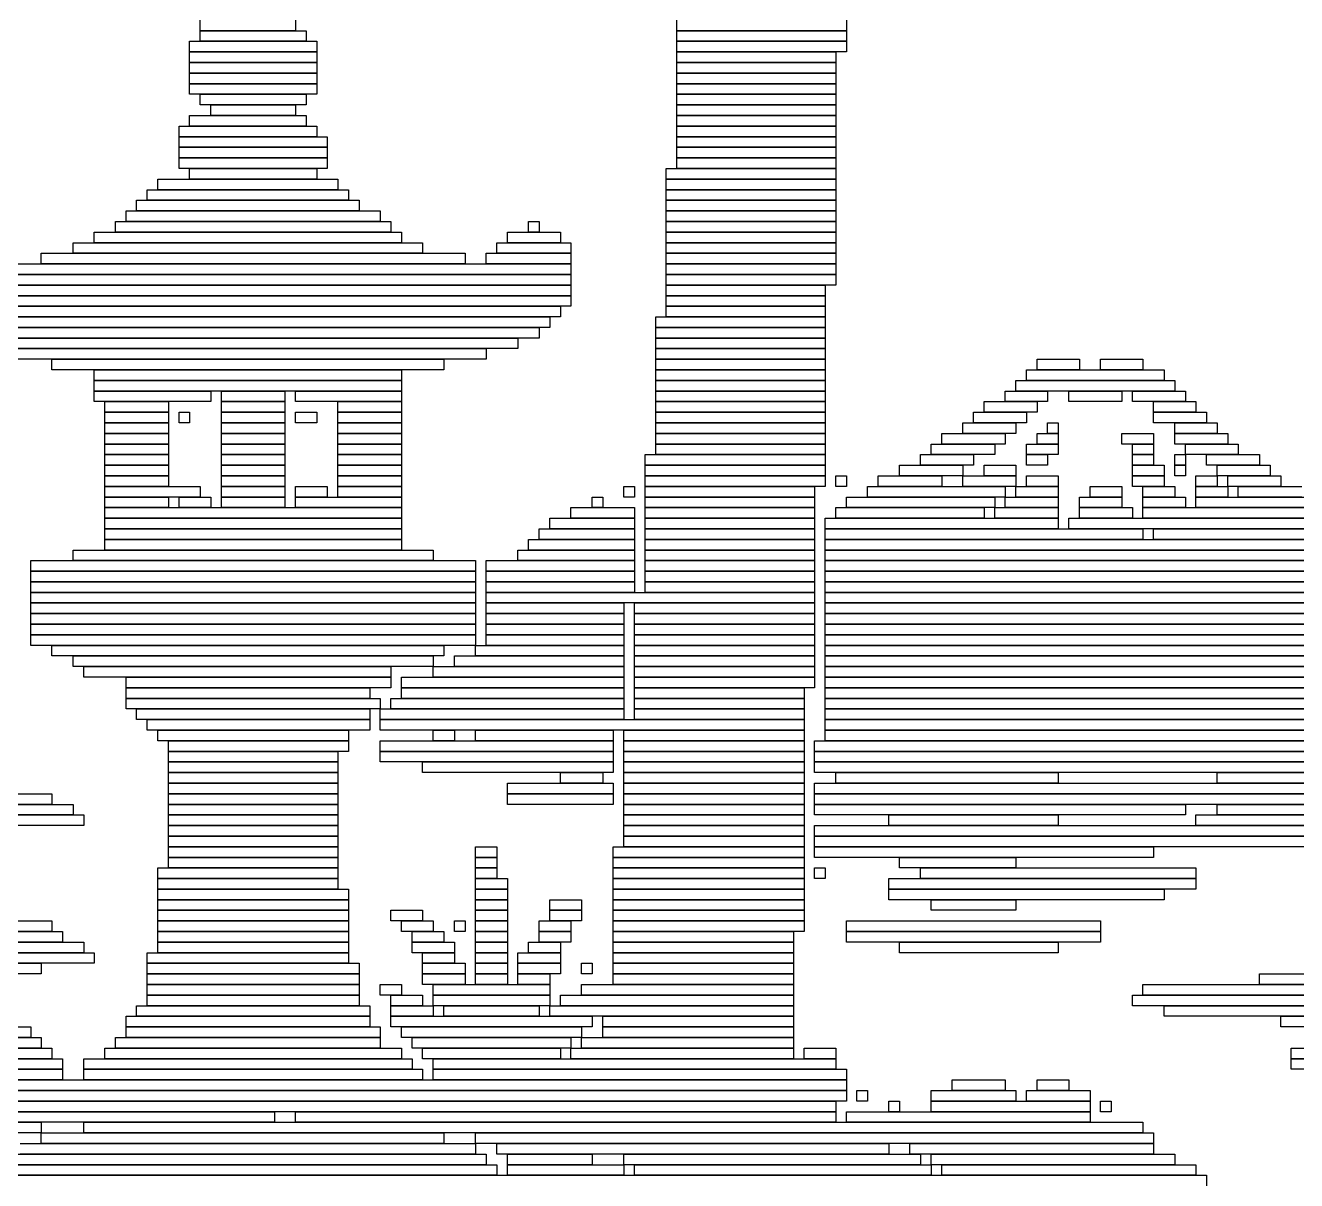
# Model space of a CAD drawing. Extents: x 39 to 985, y 65 to 958.
# Drawn here: x 146.5 to 266.5, y 210.5 to 319.5 of the extents above; entities that cross this region are included whole.
import ezdxf

# ---------------------------------------------------------------- set-up
doc = ezdxf.new("R2010")
doc.units = 0

msp = doc.modelspace()

# ---------------------------------------------------------------- linework, layer by layer
for p, q in [((163, 319), (163, 320)), ((172, 320), (172, 319)), ((208, 319), (208, 320)), ((224, 320), (224, 319)), ((162, 318), (174, 318)), ((162, 317), (162, 318)), ((172, 319), (163, 319)), ((163, 319), (173, 319)), ((163, 318), (163, 319)), ((173, 318), (163, 318)), ((173, 319), (173, 318)), ((174, 318), (174, 317)), ((224, 319), (208, 319)), ((208, 319), (224, 319)), ((208, 318), (208, 319)), ((224, 318), (208, 318)), ((208, 318), (224, 318)), ((208, 317), (208, 318)), ((224, 319), (224, 318)), ((224, 318), (224, 317)), ((174, 317), (162, 317)), ((162, 317), (174, 317)), ((162, 316), (162, 317)), ((174, 317), (174, 316)), ((224, 317), (208, 317)), ((208, 317), (223, 317)), ((208, 316), (208, 317)), ((223, 317), (223, 316)), ((174, 316), (162, 316)), ((162, 316), (174, 316)), ((162, 315), (162, 316)), ((174, 316), (174, 315)), ((223, 316), (208, 316)), ((208, 316), (223, 316)), ((208, 315), (208, 316)), ((223, 316), (223, 315)), ((174, 315), (162, 315)), ((162, 315), (174, 315)), ((162, 314), (162, 315)), ((174, 315), (174, 314)), ((223, 315), (208, 315)), ((208, 315), (223, 315)), ((208, 314), (208, 315)), ((223, 315), (223, 314)), ((174, 314), (162, 314)), ((162, 314), (174, 314)), ((162, 313), (162, 314)), ((174, 314), (174, 313)), ((223, 314), (208, 314)), ((208, 314), (223, 314)), ((208, 313), (208, 314)), ((223, 314), (223, 313)), ((174, 313), (162, 313)), ((163, 313), (173, 313)), ((163, 312), (163, 313)), ((173, 312), (163, 312)), ((164, 312), (172, 312)), ((164, 311), (164, 312)), ((172, 312), (172, 311)), ((173, 313), (173, 312)), ((223, 313), (208, 313)), ((208, 313), (223, 313)), ((208, 312), (208, 313)), ((223, 312), (208, 312)), ((208, 312), (223, 312)), ((208, 311), (208, 312)), ((223, 313), (223, 312)), ((223, 312), (223, 311)), ((162, 311), (173, 311)), ((162, 310), (162, 311)), ((172, 311), (164, 311)), ((173, 311), (173, 310)), ((223, 311), (208, 311)), ((208, 311), (223, 311)), ((208, 310), (208, 311)), ((223, 311), (223, 310)), ((161, 310), (174, 310)), ((161, 309), (161, 310)), ((173, 310), (162, 310)), ((174, 310), (174, 309)), ((223, 310), (208, 310)), ((208, 310), (223, 310)), ((208, 309), (208, 310)), ((223, 310), (223, 309)), ((174, 309), (161, 309)), ((161, 309), (175, 309)), ((161, 308), (161, 309)), ((175, 309), (175, 308)), ((223, 309), (208, 309)), ((208, 309), (223, 309)), ((208, 308), (208, 309)), ((223, 309), (223, 308)), ((175, 308), (161, 308)), ((161, 308), (175, 308)), ((161, 307), (161, 308)), ((175, 308), (175, 307)), ((223, 308), (208, 308)), ((208, 308), (223, 308)), ((208, 307), (208, 308)), ((223, 308), (223, 307)), ((175, 307), (161, 307)), ((161, 307), (175, 307)), ((161, 306), (161, 307)), ((175, 306), (161, 306)), ((162, 306), (174, 306)), ((162, 305), (162, 306)), ((174, 306), (174, 305)), ((175, 307), (175, 306)), ((207, 306), (223, 306)), ((207, 305), (207, 306)), ((223, 307), (208, 307)), ((208, 307), (223, 307)), ((208, 306), (208, 307)), ((223, 306), (208, 306)), ((223, 307), (223, 306)), ((223, 306), (223, 305)), ((159, 305), (176, 305)), ((159, 304), (159, 305)), ((174, 305), (162, 305)), ((176, 305), (176, 304)), ((223, 305), (207, 305)), ((207, 305), (223, 305)), ((207, 304), (207, 305)), ((223, 305), (223, 304)), ((158, 304), (177, 304)), ((158, 303), (158, 304)), ((176, 304), (159, 304)), ((177, 304), (177, 303)), ((223, 304), (207, 304)), ((207, 304), (223, 304)), ((207, 303), (207, 304)), ((223, 304), (223, 303)), ((157, 303), (178, 303)), ((157, 302), (157, 303)), ((177, 303), (158, 303)), ((178, 303), (178, 302)), ((223, 303), (207, 303)), ((207, 303), (223, 303)), ((207, 302), (207, 303)), ((223, 303), (223, 302)), ((156, 302), (180, 302)), ((156, 301), (156, 302)), ((178, 302), (157, 302)), ((180, 302), (180, 301)), ((223, 302), (207, 302)), ((207, 302), (223, 302)), ((207, 301), (207, 302)), ((223, 302), (223, 301)), ((153, 300), (182, 300)), ((153, 299), (153, 300)), ((155, 301), (181, 301)), ((155, 300), (155, 301)), ((181, 300), (155, 300)), ((180, 301), (156, 301)), ((181, 301), (181, 300)), ((182, 300), (182, 299)), ((192, 300), (197, 300)), ((192, 299), (192, 300)), ((194, 301), (195, 301)), ((194, 300), (194, 301)), ((195, 300), (194, 300)), ((195, 301), (195, 300)), ((197, 300), (197, 299)), ((223, 301), (207, 301)), ((207, 301), (223, 301)), ((207, 300), (207, 301)), ((223, 300), (207, 300)), ((207, 300), (223, 300)), ((207, 299), (207, 300)), ((223, 301), (223, 300)), ((223, 300), (223, 299)), ((151, 299), (184, 299)), ((151, 298), (151, 299)), ((182, 299), (153, 299)), ((184, 299), (184, 298)), ((191, 299), (198, 299)), ((191, 298), (191, 299)), ((197, 299), (192, 299)), ((198, 299), (198, 298)), ((223, 299), (207, 299)), ((207, 299), (223, 299)), ((207, 298), (207, 299)), ((223, 299), (223, 298)), ((148, 298), (188, 298)), ((148, 297), (148, 298)), ((184, 298), (151, 298)), ((188, 298), (188, 297)), ((190, 298), (198, 298)), ((190, 297), (190, 298)), ((198, 298), (191, 298)), ((198, 298), (198, 297)), ((223, 298), (207, 298)), ((207, 298), (223, 298)), ((207, 297), (207, 298)), ((223, 298), (223, 297)), ((137, 297), (198, 297)), ((188, 297), (148, 297)), ((198, 297), (190, 297)), ((198, 297), (198, 296)), ((223, 297), (207, 297)), ((207, 297), (223, 297)), ((207, 296), (207, 297)), ((223, 297), (223, 296)), ((198, 296), (137, 296)), ((137, 296), (198, 296)), ((198, 296), (198, 295)), ((223, 296), (207, 296)), ((207, 296), (223, 296)), ((207, 295), (207, 296)), ((223, 296), (223, 295)), ((198, 295), (137, 295)), ((138, 295), (198, 295)), ((198, 294), (138, 294)), ((138, 294), (198, 294)), ((198, 295), (198, 294)), ((198, 294), (198, 293)), ((223, 295), (207, 295)), ((207, 295), (222, 295)), ((207, 294), (207, 295)), ((222, 294), (207, 294)), ((207, 294), (222, 294)), ((207, 293), (207, 294)), ((222, 295), (222, 294)), ((222, 294), (222, 293)), ((198, 293), (138, 293)), ((138, 293), (197, 293)), ((197, 293), (197, 292)), ((222, 293), (207, 293)), ((207, 293), (222, 293)), ((207, 292), (207, 293)), ((222, 293), (222, 292)), ((197, 292), (138, 292)), ((139, 292), (196, 292)), ((196, 292), (196, 291)), ((206, 292), (222, 292)), ((206, 291), (206, 292)), ((222, 292), (207, 292)), ((222, 292), (222, 291)), ((196, 291), (139, 291)), ((140, 291), (195, 291)), ((195, 291), (195, 290)), ((222, 291), (206, 291)), ((206, 291), (222, 291)), ((206, 290), (206, 291)), ((222, 291), (222, 290)), ((195, 290), (140, 290)), ((142, 290), (193, 290)), ((193, 290), (193, 289)), ((222, 290), (206, 290)), ((206, 290), (222, 290)), ((206, 289), (206, 290)), ((222, 290), (222, 289)), ((193, 289), (142, 289)), ((144, 289), (190, 289)), ((190, 288), (144, 288)), ((149, 288), (186, 288)), ((149, 287), (149, 288)), ((186, 288), (186, 287)), ((190, 289), (190, 288)), ((222, 289), (206, 289)), ((206, 289), (222, 289)), ((206, 288), (206, 289)), ((222, 288), (206, 288)), ((206, 288), (222, 288)), ((206, 287), (206, 288)), ((222, 289), (222, 288)), ((222, 288), (222, 287)), ((242, 288), (246, 288)), ((242, 287), (242, 288)), ((246, 288), (246, 287)), ((248, 288), (252, 288)), ((248, 287), (248, 288)), ((252, 288), (252, 287)), ((186, 287), (149, 287)), ((153, 287), (182, 287)), ((153, 286), (153, 287)), ((182, 287), (182, 286)), ((222, 287), (206, 287)), ((206, 287), (222, 287)), ((206, 286), (206, 287)), ((222, 287), (222, 286)), ((241, 287), (254, 287)), ((241, 286), (241, 287)), ((246, 287), (242, 287)), ((252, 287), (248, 287)), ((254, 287), (254, 286)), ((182, 286), (153, 286)), ((153, 286), (182, 286)), ((153, 285), (153, 286)), ((182, 286), (182, 285)), ((222, 286), (206, 286)), ((206, 286), (222, 286)), ((206, 285), (206, 286)), ((222, 286), (222, 285)), ((240, 286), (255, 286)), ((240, 285), (240, 286)), ((254, 286), (241, 286)), ((255, 286), (255, 285)), ((182, 285), (153, 285)), ((153, 285), (164, 285)), ((153, 284), (153, 285)), ((164, 285), (164, 284)), ((165, 285), (171, 285)), ((165, 284), (165, 285)), ((171, 285), (171, 284)), ((172, 285), (182, 285)), ((172, 284), (172, 285)), ((182, 285), (182, 284)), ((222, 285), (206, 285)), ((206, 285), (222, 285)), ((206, 284), (206, 285)), ((222, 285), (222, 284)), ((239, 285), (243, 285)), ((239, 284), (239, 285)), ((255, 285), (240, 285)), ((243, 285), (243, 284)), ((245, 285), (250, 285)), ((245, 284), (245, 285)), ((250, 285), (250, 284)), ((251, 285), (256, 285)), ((251, 284), (251, 285)), ((256, 285), (256, 284)), ((164, 284), (153, 284)), ((154, 284), (160, 284)), ((154, 283), (154, 284)), ((160, 284), (160, 283)), ((171, 284), (165, 284)), ((165, 284), (171, 284)), ((165, 283), (165, 284)), ((171, 284), (171, 283)), ((182, 284), (172, 284)), ((176, 284), (182, 284)), ((176, 283), (176, 284)), ((182, 284), (182, 283)), ((222, 284), (206, 284)), ((206, 284), (222, 284)), ((206, 283), (206, 284)), ((222, 284), (222, 283)), ((237, 284), (242, 284)), ((237, 283), (237, 284)), ((243, 284), (239, 284)), ((242, 284), (242, 283)), ((250, 284), (245, 284)), ((256, 284), (251, 284)), ((253, 284), (257, 284)), ((253, 283), (253, 284)), ((257, 284), (257, 283)), ((160, 283), (154, 283)), ((154, 283), (160, 283)), ((154, 282), (154, 283)), ((160, 282), (154, 282)), ((154, 282), (160, 282)), ((154, 281), (154, 282)), ((160, 283), (160, 282)), ((160, 282), (160, 281)), ((161, 283), (162, 283)), ((161, 282), (161, 283)), ((162, 282), (161, 282)), ((162, 283), (162, 282)), ((171, 283), (165, 283)), ((165, 283), (171, 283)), ((165, 282), (165, 283)), ((171, 282), (165, 282)), ((165, 282), (171, 282)), ((165, 281), (165, 282)), ((171, 283), (171, 282)), ((171, 282), (171, 281)), ((172, 283), (174, 283)), ((172, 282), (172, 283)), ((174, 282), (172, 282)), ((174, 283), (174, 282)), ((182, 283), (176, 283)), ((176, 283), (182, 283)), ((176, 282), (176, 283)), ((182, 282), (176, 282)), ((176, 282), (182, 282)), ((176, 281), (176, 282)), ((182, 283), (182, 282)), ((182, 282), (182, 281)), ((222, 283), (206, 283)), ((206, 283), (222, 283)), ((206, 282), (206, 283)), ((222, 282), (206, 282)), ((206, 282), (222, 282)), ((206, 281), (206, 282)), ((222, 283), (222, 282)), ((222, 282), (222, 281)), ((235, 282), (240, 282)), ((235, 281), (235, 282)), ((236, 283), (241, 283)), ((236, 282), (236, 283)), ((241, 282), (236, 282)), ((242, 283), (237, 283)), ((240, 282), (240, 281)), ((241, 283), (241, 282)), ((243, 282), (244, 282)), ((243, 281), (243, 282)), ((244, 282), (244, 281)), ((257, 283), (253, 283)), ((253, 283), (258, 283)), ((253, 282), (253, 283)), ((258, 282), (253, 282)), ((255, 282), (259, 282)), ((255, 281), (255, 282)), ((258, 283), (258, 282)), ((259, 282), (259, 281)), ((160, 281), (154, 281)), ((154, 281), (160, 281)), ((154, 280), (154, 281)), ((160, 281), (160, 280)), ((171, 281), (165, 281)), ((165, 281), (171, 281)), ((165, 280), (165, 281)), ((171, 281), (171, 280)), ((182, 281), (176, 281)), ((176, 281), (182, 281)), ((176, 280), (176, 281)), ((182, 281), (182, 280)), ((222, 281), (206, 281)), ((206, 281), (222, 281)), ((206, 280), (206, 281)), ((222, 281), (222, 280)), ((233, 281), (239, 281)), ((233, 280), (233, 281)), ((240, 281), (235, 281)), ((239, 281), (239, 280)), ((242, 281), (244, 281)), ((242, 280), (242, 281)), ((244, 281), (243, 281)), ((244, 281), (244, 280)), ((250, 281), (253, 281)), ((250, 280), (250, 281)), ((253, 281), (253, 280)), ((259, 281), (255, 281)), ((255, 281), (260, 281)), ((255, 280), (255, 281)), ((260, 281), (260, 280)), ((160, 280), (154, 280)), ((154, 280), (160, 280)), ((154, 279), (154, 280)), ((160, 280), (160, 279)), ((171, 280), (165, 280)), ((165, 280), (171, 280)), ((165, 279), (165, 280)), ((171, 280), (171, 279)), ((182, 280), (176, 280)), ((176, 280), (182, 280)), ((176, 279), (176, 280)), ((182, 280), (182, 279)), ((222, 280), (206, 280)), ((206, 280), (222, 280)), ((206, 279), (206, 280)), ((222, 280), (222, 279)), ((232, 280), (238, 280)), ((232, 279), (232, 280)), ((239, 280), (233, 280)), ((238, 280), (238, 279)), ((241, 280), (244, 280)), ((241, 279), (241, 280)), ((244, 280), (242, 280)), ((244, 280), (244, 279)), ((253, 280), (250, 280)), ((251, 280), (253, 280)), ((251, 279), (251, 280)), ((253, 280), (253, 279)), ((260, 280), (255, 280)), ((256, 280), (261, 280)), ((256, 279), (256, 280)), ((261, 280), (261, 279)), ((160, 279), (154, 279)), ((154, 279), (160, 279)), ((154, 278), (154, 279)), ((160, 279), (160, 278)), ((171, 279), (165, 279)), ((165, 279), (171, 279)), ((165, 278), (165, 279)), ((171, 279), (171, 278)), ((182, 279), (176, 279)), ((176, 279), (182, 279)), ((176, 278), (176, 279)), ((182, 279), (182, 278)), ((205, 279), (222, 279)), ((205, 278), (205, 279)), ((222, 279), (206, 279)), ((222, 279), (222, 278)), ((231, 279), (236, 279)), ((231, 278), (231, 279)), ((238, 279), (232, 279)), ((236, 279), (236, 278)), ((244, 279), (241, 279)), ((241, 279), (243, 279)), ((241, 278), (241, 279)), ((243, 279), (243, 278)), ((253, 279), (251, 279)), ((251, 279), (253, 279)), ((251, 278), (251, 279)), ((253, 279), (253, 278)), ((255, 279), (256, 279)), ((255, 278), (255, 279)), ((261, 279), (256, 279)), ((256, 279), (256, 278)), ((258, 279), (263, 279)), ((258, 278), (258, 279)), ((263, 279), (263, 278)), ((160, 278), (154, 278)), ((154, 278), (160, 278)), ((154, 277), (154, 278)), ((160, 278), (160, 277)), ((171, 278), (165, 278)), ((165, 278), (171, 278)), ((165, 277), (165, 278)), ((171, 278), (171, 277)), ((182, 278), (176, 278)), ((176, 278), (182, 278)), ((176, 277), (176, 278)), ((182, 278), (182, 277)), ((222, 278), (205, 278)), ((205, 278), (222, 278)), ((205, 277), (205, 278)), ((222, 278), (222, 277)), ((229, 278), (235, 278)), ((229, 277), (229, 278)), ((236, 278), (231, 278)), ((235, 278), (235, 277)), ((237, 278), (240, 278)), ((237, 277), (237, 278)), ((240, 278), (240, 277)), ((243, 278), (241, 278)), ((253, 278), (251, 278)), ((251, 278), (254, 278)), ((251, 277), (251, 278)), ((254, 278), (254, 277)), ((256, 278), (255, 278)), ((255, 278), (256, 278)), ((255, 277), (255, 278)), ((256, 278), (256, 277)), ((263, 278), (258, 278)), ((259, 278), (264, 278)), ((259, 277), (259, 278)), ((264, 278), (264, 277)), ((160, 277), (154, 277)), ((154, 277), (160, 277)), ((154, 276), (154, 277)), ((160, 276), (154, 276)), ((154, 276), (163, 276)), ((154, 275), (154, 276)), ((160, 277), (160, 276)), ((163, 276), (163, 275)), ((171, 277), (165, 277)), ((165, 277), (171, 277)), ((165, 276), (165, 277)), ((171, 276), (165, 276)), ((165, 276), (171, 276)), ((165, 275), (165, 276)), ((171, 277), (171, 276)), ((171, 276), (171, 275)), ((172, 276), (175, 276)), ((172, 275), (172, 276)), ((175, 276), (175, 275)), ((182, 277), (176, 277)), ((176, 277), (182, 277)), ((176, 276), (176, 277)), ((182, 276), (176, 276)), ((176, 276), (182, 276)), ((176, 275), (176, 276)), ((182, 277), (182, 276)), ((182, 276), (182, 275)), ((203, 276), (204, 276)), ((203, 275), (203, 276)), ((204, 276), (204, 275)), ((222, 277), (205, 277)), ((205, 277), (222, 277)), ((205, 276), (205, 277)), ((222, 276), (205, 276)), ((205, 276), (221, 276)), ((205, 275), (205, 276)), ((221, 276), (221, 275)), ((222, 277), (222, 276)), ((223, 277), (224, 277)), ((223, 276), (223, 277)), ((224, 276), (223, 276)), ((224, 277), (224, 276)), ((226, 276), (239, 276)), ((226, 275), (226, 276)), ((227, 277), (233, 277)), ((227, 276), (227, 277)), ((233, 276), (227, 276)), ((235, 277), (229, 277)), ((233, 277), (233, 276)), ((235, 277), (240, 277)), ((235, 276), (235, 277)), ((240, 276), (235, 276)), ((240, 277), (237, 277)), ((239, 276), (239, 275)), ((240, 277), (240, 276)), ((240, 276), (244, 276)), ((240, 275), (240, 276)), ((241, 277), (244, 277)), ((241, 276), (241, 277)), ((244, 276), (241, 276)), ((244, 277), (244, 276)), ((244, 276), (244, 275)), ((247, 276), (250, 276)), ((247, 275), (247, 276)), ((250, 276), (250, 275)), ((254, 277), (251, 277)), ((251, 277), (254, 277)), ((251, 276), (251, 277)), ((254, 276), (251, 276)), ((252, 276), (255, 276)), ((252, 275), (252, 276)), ((254, 277), (254, 276)), ((256, 277), (255, 277)), ((255, 276), (255, 275)), ((257, 277), (259, 277)), ((257, 276), (257, 277)), ((259, 276), (257, 276)), ((257, 276), (260, 276)), ((257, 275), (257, 276)), ((264, 277), (259, 277)), ((259, 277), (259, 276)), ((260, 277), (265, 277)), ((260, 276), (260, 277)), ((265, 276), (260, 276)), ((260, 276), (260, 275)), ((261, 276), (267, 276)), ((261, 275), (261, 276)), ((265, 277), (265, 276)), ((163, 275), (154, 275)), ((154, 275), (160, 275)), ((154, 274), (154, 275)), ((160, 275), (160, 274)), ((161, 275), (164, 275)), ((161, 274), (161, 275)), ((164, 275), (164, 274)), ((171, 275), (165, 275)), ((165, 275), (171, 275)), ((165, 274), (165, 275)), ((171, 275), (171, 274)), ((175, 275), (172, 275)), ((172, 275), (182, 275)), ((172, 274), (172, 275)), ((182, 275), (176, 275)), ((182, 275), (182, 274)), ((200, 275), (201, 275)), ((200, 274), (200, 275)), ((201, 275), (201, 274)), ((204, 275), (203, 275)), ((221, 275), (205, 275)), ((205, 275), (221, 275)), ((205, 274), (205, 275)), ((221, 275), (221, 274)), ((224, 275), (238, 275)), ((224, 274), (224, 275)), ((239, 275), (226, 275)), ((238, 275), (238, 274)), ((239, 275), (244, 275)), ((239, 274), (239, 275)), ((244, 275), (240, 275)), ((244, 275), (244, 274)), ((246, 275), (250, 275)), ((246, 274), (246, 275)), ((250, 275), (247, 275)), ((250, 275), (250, 274)), ((255, 275), (252, 275)), ((252, 275), (256, 275)), ((252, 274), (252, 275)), ((256, 275), (256, 274)), ((260, 275), (257, 275)), ((257, 275), (268, 275)), ((257, 274), (257, 275)), ((267, 275), (261, 275)), ((160, 274), (154, 274)), ((154, 274), (182, 274)), ((154, 273), (154, 274)), ((164, 274), (161, 274)), ((171, 274), (165, 274)), ((182, 274), (172, 274)), ((182, 274), (182, 273)), ((198, 274), (204, 274)), ((198, 273), (198, 274)), ((201, 274), (200, 274)), ((204, 274), (204, 273)), ((221, 274), (205, 274)), ((205, 274), (221, 274)), ((205, 273), (205, 274)), ((221, 274), (221, 273)), ((223, 274), (237, 274)), ((223, 273), (223, 274)), ((238, 274), (224, 274)), ((237, 274), (237, 273)), ((238, 274), (244, 274)), ((238, 273), (238, 274)), ((244, 274), (239, 274)), ((244, 274), (244, 273)), ((250, 274), (246, 274)), ((246, 274), (251, 274)), ((246, 273), (246, 274)), ((251, 274), (251, 273)), ((256, 274), (252, 274)), ((252, 274), (269, 274)), ((252, 273), (252, 274)), ((268, 274), (257, 274)), ((182, 273), (154, 273)), ((154, 273), (182, 273)), ((154, 272), (154, 273)), ((182, 273), (182, 272)), ((196, 273), (204, 273)), ((196, 272), (196, 273)), ((204, 273), (198, 273)), ((204, 273), (204, 272)), ((221, 273), (205, 273)), ((205, 273), (221, 273)), ((205, 272), (205, 273)), ((221, 273), (221, 272)), ((222, 273), (244, 273)), ((222, 272), (222, 273)), ((237, 273), (223, 273)), ((244, 273), (238, 273)), ((244, 273), (244, 272)), ((245, 273), (271, 273)), ((245, 272), (245, 273)), ((251, 273), (246, 273)), ((269, 273), (252, 273)), ((182, 272), (154, 272)), ((154, 272), (182, 272)), ((154, 271), (154, 272)), ((182, 272), (182, 271)), ((195, 272), (204, 272)), ((195, 271), (195, 272)), ((204, 272), (196, 272)), ((204, 272), (204, 271)), ((221, 272), (205, 272)), ((205, 272), (221, 272)), ((205, 271), (205, 272)), ((221, 272), (221, 271)), ((244, 272), (222, 272)), ((222, 272), (252, 272)), ((222, 271), (222, 272)), ((271, 272), (245, 272)), ((252, 272), (252, 271)), ((253, 272), (272, 272)), ((253, 271), (253, 272)), ((151, 270), (185, 270)), ((151, 269), (151, 270)), ((182, 271), (154, 271)), ((154, 271), (182, 271)), ((154, 270), (154, 271)), ((182, 270), (154, 270)), ((182, 271), (182, 270)), ((185, 270), (185, 269)), ((193, 270), (204, 270)), ((193, 269), (193, 270)), ((194, 271), (204, 271)), ((194, 270), (194, 271)), ((204, 270), (194, 270)), ((204, 271), (195, 271)), ((204, 271), (204, 270)), ((204, 270), (204, 269)), ((221, 271), (205, 271)), ((205, 271), (221, 271)), ((205, 270), (205, 271)), ((221, 270), (205, 270)), ((205, 270), (221, 270)), ((205, 269), (205, 270)), ((221, 271), (221, 270)), ((221, 270), (221, 269)), ((252, 271), (222, 271)), ((222, 271), (274, 271)), ((222, 270), (222, 271)), ((274, 270), (222, 270)), ((222, 270), (275, 270)), ((222, 269), (222, 270)), ((272, 271), (253, 271)), ((147, 269), (189, 269)), ((147, 268), (147, 269)), ((185, 269), (151, 269)), ((189, 269), (189, 268)), ((190, 269), (204, 269)), ((190, 268), (190, 269)), ((204, 269), (193, 269)), ((204, 269), (204, 268)), ((221, 269), (205, 269)), ((205, 269), (221, 269)), ((205, 268), (205, 269)), ((221, 269), (221, 268)), ((275, 269), (222, 269)), ((222, 269), (290, 269)), ((222, 268), (222, 269)), ((189, 268), (147, 268)), ((147, 268), (189, 268)), ((147, 267), (147, 268)), ((189, 268), (189, 267)), ((204, 268), (190, 268)), ((190, 268), (204, 268)), ((190, 267), (190, 268)), ((204, 268), (204, 267)), ((221, 268), (205, 268)), ((205, 268), (221, 268)), ((205, 267), (205, 268)), ((221, 268), (221, 267)), ((290, 268), (222, 268)), ((222, 268), (278, 268)), ((222, 267), (222, 268)), ((189, 267), (147, 267)), ((147, 267), (189, 267)), ((147, 266), (147, 267)), ((189, 267), (189, 266)), ((204, 267), (190, 267)), ((190, 267), (204, 267)), ((190, 266), (190, 267)), ((204, 267), (204, 266)), ((221, 267), (205, 267)), ((205, 267), (221, 267)), ((205, 266), (205, 267)), ((221, 267), (221, 266)), ((278, 267), (222, 267)), ((222, 267), (280, 267)), ((222, 266), (222, 267)), ((189, 266), (147, 266)), ((147, 266), (189, 266)), ((147, 265), (147, 266)), ((189, 266), (189, 265)), ((204, 266), (190, 266)), ((190, 266), (221, 266)), ((190, 265), (190, 266)), ((221, 266), (205, 266)), ((221, 266), (221, 265)), ((280, 266), (222, 266)), ((222, 266), (282, 266)), ((222, 265), (222, 266)), ((189, 265), (147, 265)), ((147, 265), (189, 265)), ((147, 264), (147, 265)), ((189, 264), (147, 264)), ((147, 264), (189, 264)), ((147, 263), (147, 264)), ((189, 265), (189, 264)), ((189, 264), (189, 263)), ((221, 265), (190, 265)), ((190, 265), (203, 265)), ((190, 264), (190, 265)), ((203, 264), (190, 264)), ((190, 264), (203, 264)), ((190, 263), (190, 264)), ((203, 265), (203, 264)), ((203, 264), (203, 263)), ((204, 265), (221, 265)), ((204, 264), (204, 265)), ((221, 264), (204, 264)), ((204, 264), (221, 264)), ((204, 263), (204, 264)), ((221, 265), (221, 264)), ((221, 264), (221, 263)), ((282, 265), (222, 265)), ((222, 265), (330, 265)), ((222, 264), (222, 265)), ((330, 264), (222, 264)), ((222, 264), (286, 264)), ((222, 263), (222, 264)), ((189, 263), (147, 263)), ((147, 263), (189, 263)), ((147, 262), (147, 263)), ((189, 263), (189, 262)), ((203, 263), (190, 263)), ((190, 263), (203, 263)), ((190, 262), (190, 263)), ((203, 263), (203, 262)), ((221, 263), (204, 263)), ((204, 263), (221, 263)), ((204, 262), (204, 263)), ((221, 263), (221, 262)), ((286, 263), (222, 263)), ((222, 263), (289, 263)), ((222, 262), (222, 263)), ((189, 262), (147, 262)), ((147, 262), (189, 262)), ((147, 261), (147, 262)), ((189, 262), (189, 261)), ((203, 262), (190, 262)), ((190, 262), (203, 262)), ((190, 261), (190, 262)), ((203, 262), (203, 261)), ((221, 262), (204, 262)), ((204, 262), (221, 262)), ((204, 261), (204, 262)), ((221, 262), (221, 261)), ((289, 262), (222, 262)), ((222, 262), (291, 262)), ((222, 261), (222, 262)), ((189, 261), (147, 261)), ((149, 261), (186, 261)), ((149, 260), (149, 261)), ((186, 261), (186, 260)), ((189, 261), (203, 261)), ((189, 260), (189, 261)), ((203, 261), (190, 261)), ((203, 261), (203, 260)), ((221, 261), (204, 261)), ((204, 261), (221, 261)), ((204, 260), (204, 261)), ((221, 261), (221, 260)), ((291, 261), (222, 261)), ((222, 261), (293, 261)), ((222, 260), (222, 261)), ((186, 260), (149, 260)), ((151, 260), (185, 260)), ((151, 259), (151, 260)), ((185, 260), (185, 259)), ((187, 260), (203, 260)), ((187, 259), (187, 260)), ((203, 260), (189, 260)), ((203, 260), (203, 259)), ((221, 260), (204, 260)), ((204, 260), (221, 260)), ((204, 259), (204, 260)), ((221, 260), (221, 259)), ((293, 260), (222, 260)), ((222, 260), (293, 260)), ((222, 259), (222, 260)), ((185, 259), (151, 259)), ((152, 259), (181, 259)), ((152, 258), (152, 259)), ((181, 258), (152, 258)), ((156, 258), (181, 258)), ((156, 257), (156, 258)), ((181, 259), (181, 258)), ((181, 258), (181, 257)), ((182, 258), (203, 258)), ((182, 257), (182, 258)), ((185, 259), (203, 259)), ((185, 258), (185, 259)), ((203, 258), (185, 258)), ((203, 259), (187, 259)), ((203, 259), (203, 258)), ((203, 258), (203, 257)), ((221, 259), (204, 259)), ((204, 259), (221, 259)), ((204, 258), (204, 259)), ((221, 258), (204, 258)), ((204, 258), (221, 258)), ((204, 257), (204, 258)), ((221, 259), (221, 258)), ((221, 258), (221, 257)), ((293, 259), (222, 259)), ((222, 259), (293, 259)), ((222, 258), (222, 259)), ((293, 258), (222, 258)), ((222, 258), (293, 258)), ((222, 257), (222, 258)), ((181, 257), (156, 257)), ((156, 257), (179, 257)), ((156, 256), (156, 257)), ((179, 257), (179, 256)), ((203, 257), (182, 257)), ((182, 257), (203, 257)), ((182, 256), (182, 257)), ((203, 257), (203, 256)), ((221, 257), (204, 257)), ((204, 257), (220, 257)), ((204, 256), (204, 257)), ((220, 257), (220, 256)), ((293, 257), (222, 257)), ((222, 257), (288, 257)), ((222, 256), (222, 257)), ((179, 256), (156, 256)), ((156, 256), (180, 256)), ((156, 255), (156, 256)), ((180, 256), (180, 255)), ((181, 256), (203, 256)), ((181, 255), (181, 256)), ((203, 256), (182, 256)), ((203, 256), (203, 255)), ((220, 256), (204, 256)), ((204, 256), (220, 256)), ((204, 255), (204, 256)), ((220, 256), (220, 255)), ((288, 256), (222, 256)), ((222, 256), (284, 256)), ((222, 255), (222, 256)), ((180, 255), (156, 255)), ((157, 255), (179, 255)), ((157, 254), (157, 255)), ((179, 255), (179, 254)), ((180, 255), (203, 255)), ((180, 254), (180, 255)), ((203, 255), (181, 255)), ((203, 255), (203, 254)), ((220, 255), (204, 255)), ((204, 255), (220, 255)), ((204, 254), (204, 255)), ((220, 255), (220, 254)), ((284, 255), (222, 255)), ((222, 255), (284, 255)), ((222, 254), (222, 255)), ((179, 254), (157, 254)), ((158, 254), (179, 254)), ((158, 253), (158, 254)), ((179, 254), (179, 253)), ((203, 254), (180, 254)), ((180, 254), (220, 254)), ((180, 253), (180, 254)), ((220, 254), (204, 254)), ((220, 254), (220, 253)), ((284, 254), (222, 254)), ((222, 254), (282, 254)), ((222, 253), (222, 254)), ((179, 253), (158, 253)), ((159, 253), (177, 253)), ((159, 252), (159, 253)), ((177, 252), (159, 252)), ((160, 252), (177, 252)), ((160, 251), (160, 252)), ((177, 253), (177, 252)), ((177, 252), (177, 251)), ((220, 253), (180, 253)), ((180, 252), (202, 252)), ((180, 251), (180, 252)), ((185, 253), (187, 253)), ((185, 252), (185, 253)), ((187, 252), (185, 252)), ((187, 253), (187, 252)), ((189, 253), (202, 253)), ((189, 252), (189, 253)), ((202, 252), (189, 252)), ((202, 253), (202, 252)), ((202, 252), (202, 251)), ((203, 253), (220, 253)), ((203, 252), (203, 253)), ((220, 252), (203, 252)), ((203, 252), (220, 252)), ((203, 251), (203, 252)), ((220, 253), (220, 252)), ((220, 252), (220, 251)), ((221, 252), (349, 252)), ((221, 251), (221, 252)), ((282, 253), (222, 253)), ((222, 253), (349, 253)), ((222, 252), (222, 253)), ((349, 252), (222, 252)), ((177, 251), (160, 251)), ((160, 251), (176, 251)), ((160, 250), (160, 251)), ((176, 251), (176, 250)), ((202, 251), (180, 251)), ((180, 251), (202, 251)), ((180, 250), (180, 251)), ((202, 251), (202, 250)), ((220, 251), (203, 251)), ((203, 251), (220, 251)), ((203, 250), (203, 251)), ((220, 251), (220, 250)), ((349, 251), (221, 251)), ((221, 251), (349, 251)), ((221, 250), (221, 251)), ((176, 250), (160, 250)), ((160, 250), (176, 250)), ((160, 249), (160, 250)), ((176, 250), (176, 249)), ((202, 250), (180, 250)), ((184, 250), (202, 250)), ((184, 249), (184, 250)), ((202, 250), (202, 249)), ((220, 250), (203, 250)), ((203, 250), (220, 250)), ((203, 249), (203, 250)), ((220, 250), (220, 249)), ((349, 250), (221, 250)), ((221, 250), (274, 250)), ((221, 249), (221, 250)), ((176, 249), (160, 249)), ((160, 249), (176, 249)), ((160, 248), (160, 249)), ((176, 249), (176, 248)), ((202, 249), (184, 249)), ((197, 249), (201, 249)), ((197, 248), (197, 249)), ((201, 249), (201, 248)), ((220, 249), (203, 249)), ((203, 249), (220, 249)), ((203, 248), (203, 249)), ((220, 249), (220, 248)), ((274, 249), (221, 249)), ((223, 249), (244, 249)), ((223, 248), (223, 249)), ((244, 249), (244, 248)), ((259, 249), (283, 249)), ((259, 248), (259, 249)), ((176, 248), (160, 248)), ((160, 248), (176, 248)), ((160, 247), (160, 248)), ((176, 248), (176, 247)), ((192, 248), (202, 248)), ((192, 247), (192, 248)), ((201, 248), (197, 248)), ((202, 248), (202, 247)), ((220, 248), (203, 248)), ((203, 248), (220, 248)), ((203, 247), (203, 248)), ((220, 248), (220, 247)), ((221, 248), (283, 248)), ((221, 247), (221, 248)), ((244, 248), (223, 248)), ((283, 248), (259, 248)), ((134, 246), (151, 246)), ((135, 247), (149, 247)), ((149, 246), (135, 246)), ((149, 247), (149, 246)), ((151, 246), (151, 245)), ((176, 247), (160, 247)), ((160, 247), (176, 247)), ((160, 246), (160, 247)), ((176, 246), (160, 246)), ((160, 246), (176, 246)), ((160, 245), (160, 246)), ((176, 247), (176, 246)), ((176, 246), (176, 245)), ((202, 247), (192, 247)), ((192, 247), (202, 247)), ((192, 246), (192, 247)), ((202, 246), (192, 246)), ((202, 247), (202, 246)), ((220, 247), (203, 247)), ((203, 247), (220, 247)), ((203, 246), (203, 247)), ((220, 246), (203, 246)), ((203, 246), (220, 246)), ((203, 245), (203, 246)), ((220, 247), (220, 246)), ((220, 246), (220, 245)), ((283, 247), (221, 247)), ((221, 247), (280, 247)), ((221, 246), (221, 247)), ((280, 246), (221, 246)), ((221, 246), (256, 246)), ((221, 245), (221, 246)), ((256, 246), (256, 245)), ((259, 246), (279, 246)), ((259, 245), (259, 246)), ((132, 245), (152, 245)), ((151, 245), (134, 245)), ((152, 245), (152, 244)), ((176, 245), (160, 245)), ((160, 245), (176, 245)), ((160, 244), (160, 245)), ((176, 245), (176, 244)), ((220, 245), (203, 245)), ((203, 245), (220, 245)), ((203, 244), (203, 245)), ((220, 245), (220, 244)), ((256, 245), (221, 245)), ((228, 245), (244, 245)), ((228, 244), (228, 245)), ((244, 245), (244, 244)), ((257, 245), (273, 245)), ((257, 244), (257, 245)), ((279, 245), (259, 245)), ((152, 244), (132, 244)), ((176, 244), (160, 244)), ((160, 244), (176, 244)), ((160, 243), (160, 244)), ((176, 244), (176, 243)), ((220, 244), (203, 244)), ((203, 244), (220, 244)), ((203, 243), (203, 244)), ((220, 244), (220, 243)), ((221, 244), (274, 244)), ((221, 243), (221, 244)), ((244, 244), (228, 244)), ((273, 244), (257, 244)), ((176, 243), (160, 243)), ((160, 243), (176, 243)), ((160, 242), (160, 243)), ((176, 243), (176, 242)), ((220, 243), (203, 243)), ((203, 243), (220, 243)), ((203, 242), (203, 243)), ((220, 243), (220, 242)), ((274, 243), (221, 243)), ((221, 243), (273, 243)), ((221, 242), (221, 243)), ((176, 242), (160, 242)), ((160, 242), (176, 242)), ((160, 241), (160, 242)), ((176, 242), (176, 241)), ((189, 242), (191, 242)), ((189, 241), (189, 242)), ((191, 242), (191, 241)), ((202, 242), (220, 242)), ((202, 241), (202, 242)), ((220, 242), (203, 242)), ((220, 242), (220, 241)), ((273, 242), (221, 242)), ((221, 242), (253, 242)), ((221, 241), (221, 242)), ((253, 242), (253, 241)), ((159, 240), (176, 240)), ((159, 239), (159, 240)), ((176, 241), (160, 241)), ((160, 241), (176, 241)), ((160, 240), (160, 241)), ((176, 240), (160, 240)), ((176, 241), (176, 240)), ((176, 240), (176, 239)), ((191, 241), (189, 241)), ((189, 241), (191, 241)), ((189, 240), (189, 241)), ((191, 240), (189, 240)), ((189, 240), (191, 240)), ((189, 239), (189, 240)), ((191, 241), (191, 240)), ((191, 240), (191, 239)), ((220, 241), (202, 241)), ((202, 241), (220, 241)), ((202, 240), (202, 241)), ((220, 240), (202, 240)), ((202, 240), (220, 240)), ((202, 239), (202, 240)), ((220, 241), (220, 240)), ((220, 240), (220, 239)), ((253, 241), (221, 241)), ((221, 240), (222, 240)), ((221, 239), (221, 240)), ((222, 240), (222, 239)), ((229, 241), (240, 241)), ((229, 240), (229, 241)), ((240, 240), (229, 240)), ((231, 240), (257, 240)), ((231, 239), (231, 240)), ((240, 241), (240, 240)), ((257, 240), (257, 239)), ((176, 239), (159, 239)), ((159, 239), (176, 239)), ((159, 238), (159, 239)), ((176, 239), (176, 238)), ((191, 239), (189, 239)), ((189, 239), (192, 239)), ((189, 238), (189, 239)), ((192, 239), (192, 238)), ((220, 239), (202, 239)), ((202, 239), (220, 239)), ((202, 238), (202, 239)), ((220, 239), (220, 238)), ((222, 239), (221, 239)), ((228, 239), (257, 239)), ((228, 238), (228, 239)), ((257, 239), (231, 239)), ((257, 239), (257, 238)), ((176, 238), (159, 238)), ((159, 238), (177, 238)), ((159, 237), (159, 238)), ((177, 238), (177, 237)), ((192, 238), (189, 238)), ((189, 238), (192, 238)), ((189, 237), (189, 238)), ((192, 238), (192, 237)), ((220, 238), (202, 238)), ((202, 238), (220, 238)), ((202, 237), (202, 238)), ((220, 238), (220, 237)), ((257, 238), (228, 238)), ((228, 238), (254, 238)), ((228, 237), (228, 238)), ((254, 238), (254, 237)), ((177, 237), (159, 237)), ((159, 237), (177, 237)), ((159, 236), (159, 237)), ((177, 237), (177, 236)), ((192, 237), (189, 237)), ((189, 237), (192, 237)), ((189, 236), (189, 237)), ((192, 237), (192, 236)), ((196, 237), (199, 237)), ((196, 236), (196, 237)), ((199, 237), (199, 236)), ((220, 237), (202, 237)), ((202, 237), (220, 237)), ((202, 236), (202, 237)), ((220, 237), (220, 236)), ((254, 237), (228, 237)), ((232, 237), (240, 237)), ((232, 236), (232, 237)), ((240, 237), (240, 236)), ((177, 236), (159, 236)), ((159, 236), (177, 236)), ((159, 235), (159, 236)), ((177, 236), (177, 235)), ((181, 236), (184, 236)), ((181, 235), (181, 236)), ((184, 236), (184, 235)), ((192, 236), (189, 236)), ((189, 236), (192, 236)), ((189, 235), (189, 236)), ((192, 236), (192, 235)), ((199, 236), (196, 236)), ((196, 236), (199, 236)), ((196, 235), (196, 236)), ((199, 236), (199, 235)), ((220, 236), (202, 236)), ((202, 236), (220, 236)), ((202, 235), (202, 236)), ((220, 236), (220, 235)), ((240, 236), (232, 236)), ((135, 234), (150, 234)), ((137, 235), (149, 235)), ((149, 234), (137, 234)), ((149, 235), (149, 234)), ((150, 234), (150, 233)), ((177, 235), (159, 235)), ((159, 235), (177, 235)), ((159, 234), (159, 235)), ((177, 234), (159, 234)), ((159, 234), (177, 234)), ((159, 233), (159, 234)), ((177, 235), (177, 234)), ((177, 234), (177, 233)), ((184, 235), (181, 235)), ((182, 235), (185, 235)), ((182, 234), (182, 235)), ((185, 234), (182, 234)), ((183, 234), (186, 234)), ((183, 233), (183, 234)), ((185, 235), (185, 234)), ((186, 234), (186, 233)), ((187, 235), (188, 235)), ((187, 234), (187, 235)), ((188, 234), (187, 234)), ((188, 235), (188, 234)), ((192, 235), (189, 235)), ((189, 235), (192, 235)), ((189, 234), (189, 235)), ((192, 234), (189, 234)), ((189, 234), (192, 234)), ((189, 233), (189, 234)), ((192, 235), (192, 234)), ((192, 234), (192, 233)), ((195, 235), (198, 235)), ((195, 234), (195, 235)), ((198, 234), (195, 234)), ((195, 234), (198, 234)), ((195, 233), (195, 234)), ((199, 235), (196, 235)), ((198, 235), (198, 234)), ((198, 234), (198, 233)), ((220, 235), (202, 235)), ((202, 235), (220, 235)), ((202, 234), (202, 235)), ((220, 234), (202, 234)), ((202, 234), (219, 234)), ((202, 233), (202, 234)), ((219, 234), (219, 233)), ((220, 235), (220, 234)), ((224, 235), (248, 235)), ((224, 234), (224, 235)), ((248, 234), (224, 234)), ((224, 234), (248, 234)), ((224, 233), (224, 234)), ((248, 235), (248, 234)), ((248, 234), (248, 233)), ((134, 233), (152, 233)), ((150, 233), (135, 233)), ((152, 233), (152, 232)), ((177, 233), (159, 233)), ((159, 233), (177, 233)), ((159, 232), (159, 233)), ((177, 233), (177, 232)), ((186, 233), (183, 233)), ((183, 233), (187, 233)), ((183, 232), (183, 233)), ((187, 233), (187, 232)), ((192, 233), (189, 233)), ((189, 233), (192, 233)), ((189, 232), (189, 233)), ((192, 233), (192, 232)), ((194, 233), (197, 233)), ((194, 232), (194, 233)), ((198, 233), (195, 233)), ((197, 233), (197, 232)), ((219, 233), (202, 233)), ((202, 233), (219, 233)), ((202, 232), (202, 233)), ((219, 233), (219, 232)), ((248, 233), (224, 233)), ((229, 233), (244, 233)), ((229, 232), (229, 233)), ((244, 233), (244, 232)), ((98, 232), (153, 232)), ((152, 232), (134, 232)), ((153, 232), (153, 231)), ((158, 232), (177, 232)), ((158, 231), (158, 232)), ((177, 232), (159, 232)), ((177, 232), (177, 231)), ((187, 232), (183, 232)), ((184, 232), (187, 232)), ((184, 231), (184, 232)), ((187, 232), (187, 231)), ((192, 232), (189, 232)), ((189, 232), (192, 232)), ((189, 231), (189, 232)), ((192, 232), (192, 231)), ((193, 232), (197, 232)), ((193, 231), (193, 232)), ((197, 232), (194, 232)), ((197, 232), (197, 231)), ((219, 232), (202, 232)), ((202, 232), (219, 232)), ((202, 231), (202, 232)), ((219, 232), (219, 231)), ((244, 232), (229, 232)), ((153, 231), (98, 231)), ((99, 231), (148, 231)), ((148, 231), (148, 230)), ((177, 231), (158, 231)), ((158, 231), (178, 231)), ((158, 230), (158, 231)), ((178, 231), (178, 230)), ((187, 231), (184, 231)), ((184, 231), (188, 231)), ((184, 230), (184, 231)), ((188, 231), (188, 230)), ((192, 231), (189, 231)), ((189, 231), (192, 231)), ((189, 230), (189, 231)), ((192, 231), (192, 230)), ((197, 231), (193, 231)), ((193, 231), (197, 231)), ((193, 230), (193, 231)), ((197, 231), (197, 230)), ((199, 231), (200, 231)), ((199, 230), (199, 231)), ((200, 231), (200, 230)), ((219, 231), (202, 231)), ((202, 231), (219, 231)), ((202, 230), (202, 231)), ((219, 231), (219, 230)), ((148, 230), (99, 230)), ((178, 230), (158, 230)), ((158, 230), (178, 230)), ((158, 229), (158, 230)), ((178, 230), (178, 229)), ((188, 230), (184, 230)), ((184, 230), (188, 230)), ((184, 229), (184, 230)), ((188, 230), (188, 229)), ((192, 230), (189, 230)), ((189, 230), (192, 230)), ((189, 229), (189, 230)), ((192, 230), (192, 229)), ((197, 230), (193, 230)), ((193, 230), (196, 230)), ((193, 229), (193, 230)), ((196, 230), (196, 229)), ((200, 230), (199, 230)), ((219, 230), (202, 230)), ((202, 230), (219, 230)), ((202, 229), (202, 230)), ((219, 230), (219, 229)), ((263, 230), (298, 230)), ((263, 229), (263, 230)), ((178, 229), (158, 229)), ((158, 229), (178, 229)), ((158, 228), (158, 229)), ((178, 228), (158, 228)), ((158, 228), (178, 228)), ((158, 227), (158, 228)), ((178, 229), (178, 228)), ((178, 228), (178, 227)), ((180, 229), (182, 229)), ((180, 228), (180, 229)), ((182, 228), (180, 228)), ((181, 228), (184, 228)), ((181, 227), (181, 228)), ((182, 229), (182, 228)), ((188, 229), (184, 229)), ((184, 228), (184, 227)), ((185, 229), (196, 229)), ((185, 228), (185, 229)), ((196, 228), (185, 228)), ((185, 228), (196, 228)), ((185, 227), (185, 228)), ((192, 229), (189, 229)), ((196, 229), (193, 229)), ((196, 229), (196, 228)), ((196, 228), (196, 227)), ((197, 228), (219, 228)), ((197, 227), (197, 228)), ((199, 229), (219, 229)), ((199, 228), (199, 229)), ((219, 228), (199, 228)), ((219, 229), (202, 229)), ((219, 229), (219, 228)), ((219, 228), (219, 227)), ((251, 228), (321, 228)), ((251, 227), (251, 228)), ((252, 229), (319, 229)), ((252, 228), (252, 229)), ((319, 228), (252, 228)), ((298, 229), (263, 229)), ((157, 227), (179, 227)), ((157, 226), (157, 227)), ((178, 227), (158, 227)), ((179, 227), (179, 226)), ((184, 227), (181, 227)), ((181, 227), (185, 227)), ((181, 226), (181, 227)), ((196, 227), (185, 227)), ((185, 227), (185, 226)), ((186, 227), (195, 227)), ((186, 226), (186, 227)), ((195, 227), (195, 226)), ((196, 227), (219, 227)), ((196, 226), (196, 227)), ((219, 227), (197, 227)), ((219, 227), (219, 226)), ((321, 227), (251, 227)), ((254, 227), (321, 227)), ((254, 226), (254, 227)), ((156, 226), (179, 226)), ((156, 225), (156, 226)), ((179, 226), (157, 226)), ((179, 226), (179, 225)), ((185, 226), (181, 226)), ((181, 226), (200, 226)), ((181, 225), (181, 226)), ((195, 226), (186, 226)), ((219, 226), (196, 226)), ((200, 226), (200, 225)), ((201, 226), (219, 226)), ((201, 225), (201, 226)), ((219, 226), (219, 225)), ((321, 226), (254, 226)), ((265, 226), (309, 226)), ((265, 225), (265, 226)), ((106, 225), (147, 225)), ((147, 225), (147, 224)), ((179, 225), (156, 225)), ((156, 225), (180, 225)), ((156, 224), (156, 225)), ((180, 225), (180, 224)), ((200, 225), (181, 225)), ((182, 225), (199, 225)), ((182, 224), (182, 225)), ((199, 225), (199, 224)), ((219, 225), (201, 225)), ((201, 225), (219, 225)), ((201, 224), (201, 225)), ((219, 225), (219, 224)), ((309, 225), (265, 225)), ((147, 224), (106, 224)), ((107, 224), (148, 224)), ((148, 224), (148, 223)), ((155, 224), (180, 224)), ((155, 223), (155, 224)), ((180, 224), (156, 224)), ((180, 224), (180, 223)), ((199, 224), (182, 224)), ((183, 224), (198, 224)), ((183, 223), (183, 224)), ((198, 224), (198, 223)), ((199, 224), (219, 224)), ((199, 223), (199, 224)), ((219, 224), (201, 224)), ((219, 224), (219, 223)), ((148, 223), (107, 223)), ((108, 223), (149, 223)), ((149, 222), (108, 222)), ((108, 222), (150, 222)), ((149, 223), (149, 222)), ((150, 222), (150, 221)), ((152, 222), (183, 222)), ((152, 221), (152, 222)), ((154, 223), (182, 223)), ((154, 222), (154, 223)), ((182, 222), (154, 222)), ((180, 223), (155, 223)), ((182, 223), (182, 222)), ((198, 223), (183, 223)), ((183, 222), (183, 221)), ((184, 223), (197, 223)), ((184, 222), (184, 223)), ((197, 222), (184, 222)), ((185, 222), (223, 222)), ((185, 221), (185, 222)), ((197, 223), (197, 222)), ((198, 223), (219, 223)), ((198, 222), (198, 223)), ((219, 222), (198, 222)), ((219, 223), (199, 223)), ((219, 223), (219, 222)), ((220, 223), (223, 223)), ((220, 222), (220, 223)), ((223, 222), (220, 222)), ((223, 223), (223, 222)), ((223, 222), (223, 221)), ((266, 223), (308, 223)), ((266, 222), (266, 223)), ((308, 222), (266, 222)), ((266, 222), (307, 222)), ((266, 221), (266, 222)), ((81, 221), (150, 221)), ((150, 221), (108, 221)), ((150, 221), (150, 220)), ((183, 221), (152, 221)), ((152, 221), (184, 221)), ((152, 220), (152, 221)), ((184, 221), (184, 220)), ((223, 221), (185, 221)), ((185, 221), (224, 221)), ((185, 220), (185, 221)), ((224, 221), (224, 220)), ((307, 221), (266, 221)), ((150, 220), (81, 220)), ((116, 220), (224, 220)), ((184, 220), (152, 220)), ((224, 220), (185, 220)), ((224, 220), (224, 219)), ((234, 220), (239, 220)), ((234, 219), (234, 220)), ((239, 220), (239, 219)), ((242, 220), (245, 220)), ((242, 219), (242, 220)), ((245, 220), (245, 219)), ((224, 219), (116, 219)), ((119, 219), (224, 219)), ((224, 219), (224, 218)), ((225, 219), (226, 219)), ((225, 218), (225, 219)), ((226, 219), (226, 218)), ((232, 219), (240, 219)), ((232, 218), (232, 219)), ((239, 219), (234, 219)), ((240, 219), (240, 218)), ((241, 219), (247, 219)), ((241, 218), (241, 219)), ((245, 219), (242, 219)), ((247, 219), (247, 218)), ((224, 218), (119, 218)), ((121, 218), (223, 218)), ((223, 218), (223, 217)), ((226, 218), (225, 218)), ((228, 218), (229, 218)), ((228, 217), (228, 218)), ((229, 218), (229, 217)), ((240, 218), (232, 218)), ((232, 218), (247, 218)), ((232, 217), (232, 218)), ((247, 218), (241, 218)), ((247, 218), (247, 217)), ((248, 218), (249, 218)), ((248, 217), (248, 218)), ((249, 218), (249, 217)), ((223, 217), (121, 217)), ((122, 217), (170, 217)), ((170, 216), (122, 216)), ((123, 216), (148, 216)), ((148, 216), (148, 215)), ((152, 216), (252, 216)), ((152, 215), (152, 216)), ((170, 217), (170, 216)), ((172, 217), (223, 217)), ((172, 216), (172, 217)), ((223, 216), (172, 216)), ((223, 217), (223, 216)), ((224, 217), (247, 217)), ((224, 216), (224, 217)), ((247, 216), (224, 216)), ((229, 217), (228, 217)), ((247, 217), (232, 217)), ((247, 217), (247, 216)), ((249, 217), (248, 217)), ((252, 216), (252, 215)), ((148, 215), (123, 215)), ((148, 215), (186, 215)), ((148, 214), (148, 215)), ((252, 215), (152, 215)), ((186, 215), (186, 214)), ((189, 215), (253, 215)), ((189, 214), (189, 215)), ((253, 215), (253, 214)), ((146, 214), (189, 214)), ((186, 214), (148, 214)), ((253, 214), (189, 214)), ((189, 214), (189, 213)), ((191, 214), (228, 214)), ((191, 213), (191, 214)), ((228, 214), (228, 213)), ((230, 214), (253, 214)), ((230, 213), (230, 214)), ((253, 214), (253, 213)), ((145, 213), (190, 213)), ((189, 213), (146, 213)), ((190, 213), (190, 212)), ((228, 213), (191, 213)), ((192, 213), (200, 213)), ((192, 212), (192, 213)), ((200, 213), (200, 212)), ((203, 213), (231, 213)), ((203, 212), (203, 213)), ((253, 213), (230, 213)), ((231, 213), (231, 212)), ((232, 213), (255, 213)), ((232, 212), (232, 213)), ((255, 213), (255, 212)), ((190, 212), (145, 212)), ((145, 212), (191, 212)), ((191, 212), (191, 211)), ((200, 212), (192, 212)), ((192, 212), (203, 212)), ((192, 211), (192, 212)), ((231, 212), (203, 212)), ((203, 212), (203, 211)), ((204, 212), (232, 212)), ((204, 211), (204, 212)), ((255, 212), (232, 212)), ((232, 212), (232, 211)), ((233, 212), (257, 212)), ((233, 211), (233, 212)), ((257, 212), (257, 211)), ((127, 211), (258, 211)), ((191, 211), (145, 211)), ((203, 211), (192, 211)), ((232, 211), (204, 211)), ((257, 211), (233, 211)), ((258, 211), (258, 210))]:
    msp.add_line(p, q)

doc.saveas('drawing.dxf')
